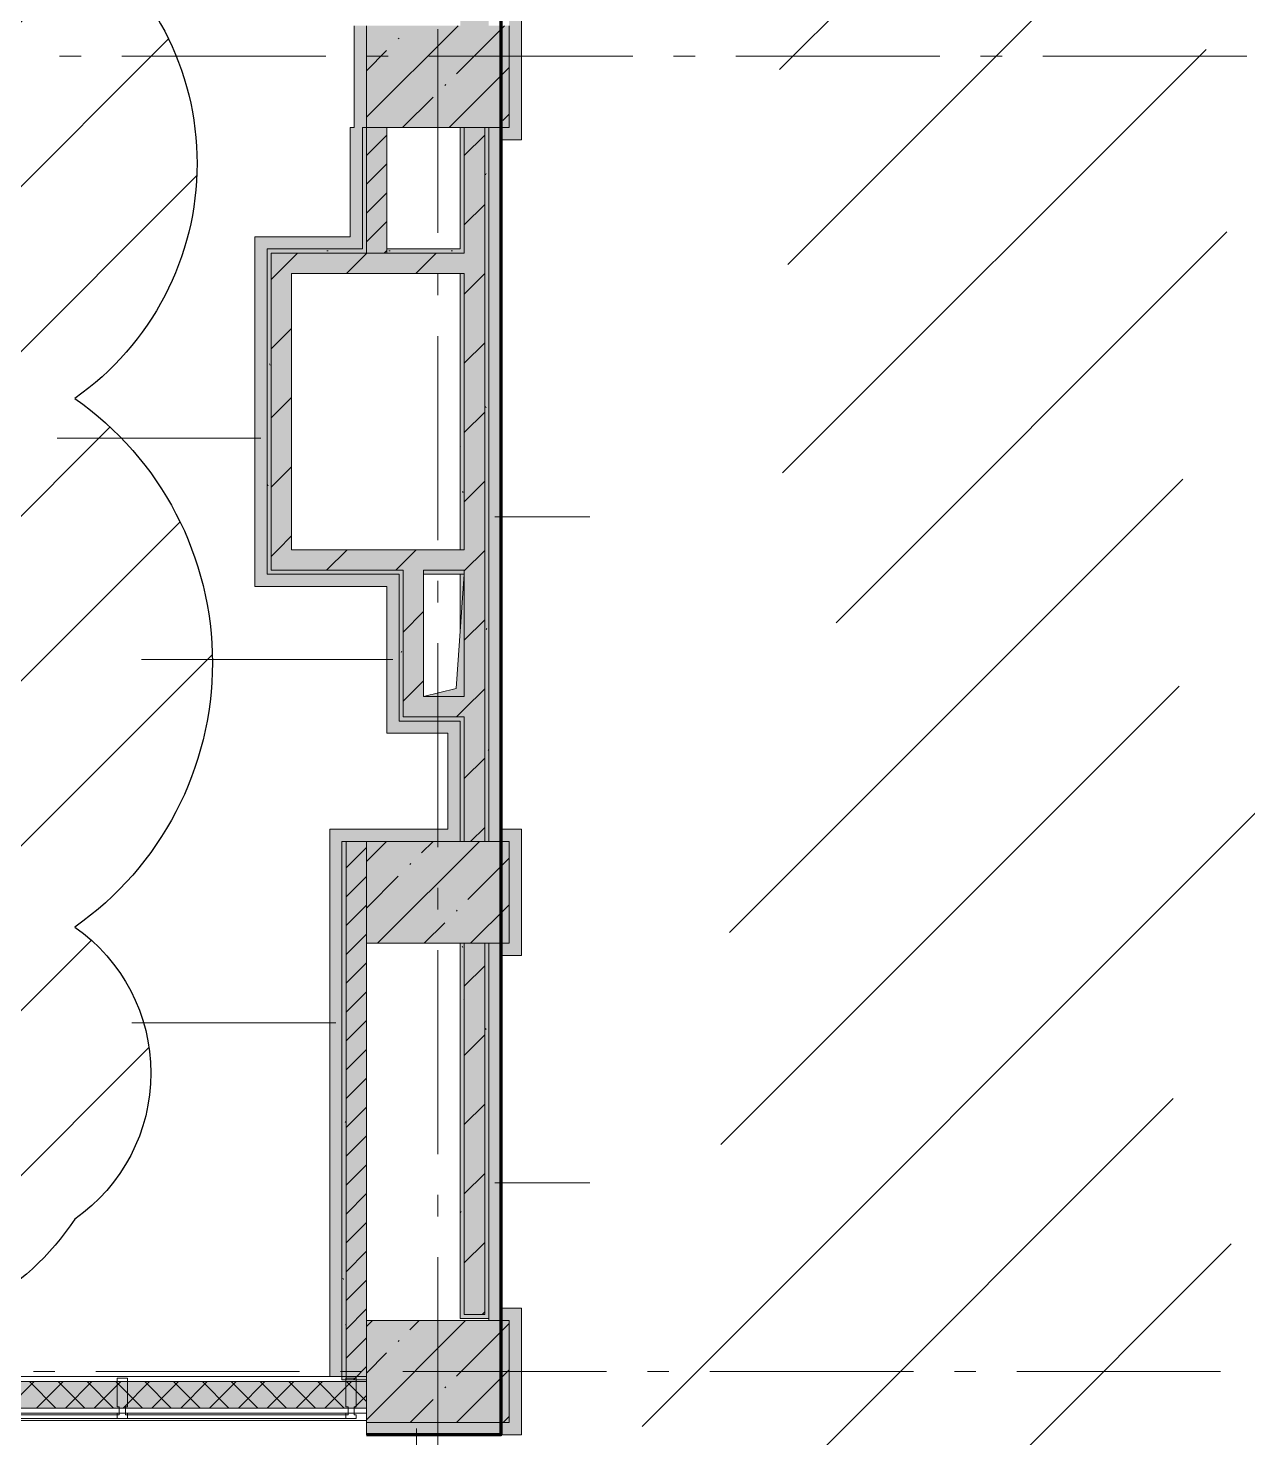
# Model space of a CAD drawing. Header units: millimetres. Extents: x -537608 to 253996, y -217170 to 186033.
# Drawn here: x -233385 to -227403, y 168596 to 175509 of the extents above; entities that cross this region are included whole.
import ezdxf

# ---------------------------------------------------------------- set-up
doc = ezdxf.new("R2010")
doc.units = ezdxf.units.MM
doc.layers.add('16) Лак 1.6м', color=160, linetype='Continuous', lineweight=90)
doc.layers.add('2) окраска коммуникации', color=152, linetype='Continuous', lineweight=30)
doc.layers.add('PDF _Геометрия', color=7, linetype='Continuous')
doc.layers.add('PDF _Сплошная заливка', color=7, linetype='Continuous', true_color=0xffffff)

msp = doc.modelspace()

# ---------------------------------------------------------------- hatches: boundary and pattern name
at = {"layer": '2) окраска коммуникации'}
h = msp.add_hatch(dxfattribs=at)
h.set_pattern_fill('ANSI31', color=256, scale=180)
h.paths.add_polyline_path([(-233247.5688, 177998.5235, 0.52056705), (-235419.4646, 177998.5235, 0.52056705), (-237429.314, 177998.5235, 0.52056705), (-238821.017, 177998.5235, 0.52056705), (-238257.7876, 176764.6396, 0.52056705), (-236617.9332, 176764.6396, 0.220684184), (-235677.2729, 176219.1299, 0.205609589), (-235330.6408, 175659.2565, 0.276734799), (-235930.449, 174316.027, 0.061769593), (-236112.3946, 174259.4336, 0.52056705), (-237556.5301, 174259.4336, 0.379466008), (-238348.6553, 174426.9845, 0.057663837), (-238592.4759, 174486.1429, 0.52056705), (-239028.0629, 173407.6346, 0.52056705), (-239028.0629, 171042.3935, 0.52056705), (-239028.0629, 169617.5684, 0.52056705), (-239028.0629, 167673.4548, 0.52056705), (-239028.0629, 165454.0474, 0.52056705), (-239028.0629, 163233.1917, 0.52056705), (-239028.0629, 161197.9974, 0.52056705), (-237754.1061, 161355.6589, 0.52056705), (-237754.1061, 163501.6063, 0.52056705), (-237754.1061, 165619.0709, 0.52056705), (-237754.1061, 167485.6614, 0.52056705), (-237754.1061, 169510.9994, 0.52056705), (-237754.1061, 171144.8997, 0.52056705), (-237754.1061, 172906.8922, 0.128482934), (-237635.6681, 173445.8092, 0.087084483), (-237506.7931, 173612.8336, 0.52056705), (-236002.5942, 173612.8336, 0.294706709), (-235400.9446, 173367.8094, 0.015336865), (-235330.6408, 173315.2971, 0.52056705), (-235330.6408, 171857.765, 0.52056705), (-235330.6408, 169616.5128, 0.52056705), (-233156.3052, 169668.4749, 0.52056705), (-233156.3052, 171100.5414, 0.52056705), (-233156.3052, 173693.283, 0.52056705), (-233156.3052, 175996.4089, 0.04413108), (-233116.7734, 176180.5755, 0.223427694), (-232027.1964, 176864.879, 0.52056705)])
h = msp.add_hatch(dxfattribs=at)
h.set_pattern_fill('ANSI31', color=5, scale=222)
h.set_pattern_definition([(45, (-258045.5, 58244.4), (-498.4042, 498.4042), [])])
edge = h.paths.add_edge_path()
edge.add_spline(control_points=[(-235816.1191, 159271.232), (-236159.4574, 159033.9082), (-238070.707, 158782.2879), (-238638.1634, 158432.2404), (-238105.9898, 157437.1958), (-235754.1232, 157437.1958), (-234964.4457, 157111.2328), (-232629.7463, 157197.0128), (-230260.7124, 156905.3617), (-229350.8658, 157179.8572), (-227823.0111, 157317.1047), (-227874.2427, 155408.2821), (-228097.4122, 152976.7837), (-227822.7426, 150724.7104), (-228269.0815, 149763.9784), (-227084.5653, 149112.0524), (-225299.2066, 148991.9613), (-224269.1925, 149077.7406), (-223393.6804, 150141.4089), (-223033.1746, 151942.7824), (-223033.1746, 154550.2232), (-224114.1503, 155620.6235), (-222534.7954, 157233.2822), (-223616.3097, 158108.2349), (-222328.7917, 159257.6825), (-224405.9872, 160750.2232), (-223221.471, 161659.5139), (-222637.7958, 162380.0636), (-222998.3466, 163910.6161), (-224371.6993, 165660.5215), (-222551.1261, 167750.2232), (-223117.6326, 168979.9453), (-222465.2915, 170352.4203), (-223735.6423, 171364.6211), (-222688.4609, 172325.3538), (-224215.7041, 173378.4158), (-222584.8491, 174510.7078), (-223546.1958, 175199.8757), (-221881.0047, 176020.4302), (-223048.3552, 176912.5392), (-223134.1899, 177993.3638), (-224026.8692, 177461.5296), (-225297.22, 177718.8682), (-226378.7358, 177221.3459), (-228541.766, 177135.5666), (-230052.4535, 177838.96), (-230103.9537, 176483.6406), (-230103.9537, 175397.7837), (-229211.2743, 175199.8757), (-230121.1209, 173498.5077), (-229039.6066, 172812.2698), (-230258.4573, 170776.7837), (-229761.2561, 169941.1373), (-230774.103, 168425.7837), (-229332.0829, 167750.2232), (-232123.453, 166650.2232), (-233452.141, 167750.2232), (-234104.4836, 166681.5095), (-235855.5078, 167750.2232), (-235443.0905, 165700.2452), (-235100.8307, 164170.835), (-235942.0098, 164546.6834), (-235461.3365, 162982.3976), (-236062.1774, 161973.2927), (-234156.6512, 161458.6141), (-236010.6772, 160206.231), (-235472.7808, 159508.5559), (-235816.1191, 159271.232)], knot_values=[0, 0, 0, 0, 1, 2, 3, 4, 5, 6, 7, 8, 9, 10, 11, 12, 13, 14, 15, 16, 17, 18, 19, 20, 21, 22, 23, 24, 25, 26, 27, 28, 29, 30, 31, 32, 33, 34, 35, 36, 37, 38, 39, 40, 41, 42, 43, 44, 45, 46, 47, 48, 49, 50, 51, 52, 53, 54, 55, 56, 57, 58, 59, 60, 61, 62, 63, 64, 65, 65, 65, 65], degree=3, periodic=0)
edge = h.paths.add_edge_path(flags=16)
edge.add_arc((-231889.6573, 159033.0748), 1468.0305, 125.00000005, 234.99999995, ccw=False)
edge.add_arc((-231607.6582, 161840.8916), 1959.6809, 125.00000005, 234.99999995, ccw=False)
edge.add_arc((-231767.132, 163405.6521), 965.4036, 67.59470151, 177.59470141, ccw=False)
edge.add_arc((-231443.7098, 163069.927), 1229.0586, -22.07713269, 87.92286721, ccw=False)
edge.add_arc((-231143.3293, 161410.3894), 1461.9881, -54.99999995, 54.99999995, ccw=False)
edge.add_arc((-231576.0596, 159327.8343), 1548.9823, -75.15767463, 34.84232527, ccw=False)
edge.add_arc((-231955.4787, 158374.0401), 947.5729, 215.00000005, 324.99999995, ccw=False)
edge = h.paths.add_edge_path(flags=16)
edge.add_arc((-225566.369, 153285.6185), 1536.9915, 125.00000005, 234.99999995, ccw=False)
edge.add_arc((-225538.421, 155843.592), 1585.7174, 125.00000005, 234.99999995, ccw=False)
edge.add_arc((-225137.7183, 159013.7421), 2284.3212, 125.00000005, 234.99999995, ccw=False)
edge.add_arc((-225658.2126, 162012.8119), 1376.867, 125.00000005, 234.99999995, ccw=False)
edge.add_arc((-225574.7307, 164105.3721), 1301.2124, 117.8493612, 227.8493611, ccw=False)
edge.add_arc((-225369.6285, 164519.2026), 1097.085, 27.81836399, 137.81836389, ccw=False)
edge.add_arc((-225613.8121, 163296.7221), 2117.3814, -54.99999995, 54.99999995, ccw=False)
edge.add_arc((-225663.381, 159757.0156), 2203.8023, -54.99999995, 54.99999995, ccw=False)
edge.add_arc((-225163.6815, 156860.1623), 1332.6027, -54.99999995, 54.99999995, ccw=False)
edge.add_arc((-225407.0732, 154329.3545), 1756.9432, -54.99999995, 54.99999995, ccw=False)
edge.add_arc((-225725.9779, 153175.5991), 1357.0078, 237.85706584, 347.85706574, ccw=False)
edge = h.paths.add_edge_path(flags=16)
edge.add_arc((-226395.9174, 168135.9149), 1371.9136, 125.00000005, 234.99999995, ccw=False)
edge.add_arc((-226384.8551, 170399.3253), 1391.2002, 125.00000005, 234.99999995, ccw=False)
edge.add_arc((-226325.4529, 172763.3694), 1494.7648, 125.00000005, 234.99999995, ccw=False)
edge.add_arc((-225896.8545, 175145.79), 1730.4953, 112.00238998, 222.00238988, ccw=False)
edge.add_arc((-226212.3841, 175253.0022), 1533.7869, -7.46862395, 102.53137595, ccw=False)
edge.add_arc((-225760.6269, 173526.9207), 1863.7748, -54.99999995, 54.99999995, ccw=False)
edge.add_arc((-225829.2376, 170375.5045), 1983.3939, -54.99999995, 54.99999995, ccw=False)
edge.add_arc((-225610.4468, 168098.6002), 1126.7789, -74.63234793, 35.36765197, ccw=False)
edge.add_arc((-226247.326, 167667.1454), 1142.021, 215.00000005, 324.99999995, ccw=False)
at = {"layer": 'PDF _Сплошная заливка', "transparency": 33554559}
h = msp.add_hatch(color=256, dxfattribs=at)
h.paths.add_polyline_path([(-231266.1921, 169180.9054), (-231146.1929, 169180.9054), (-231146.1929, 169200.9042), (-231246.1933, 169200.9042), (-231246.1933, 171020.9056), (-231266.1921, 171020.9056), (-231266.1921, 170451.5269)], flags=0)
h.paths.add_polyline_path([(-231246.1933, 171520.9032), (-231246.1933, 172130.9168), (-231266.1921, 172130.9168), (-231266.1921, 171520.9032)], flags=0)
h.paths.add_polyline_path([(-231266.1921, 172550.9149), (-231246.1933, 172850.9161), (-231266.1921, 172850.9161), (-231266.1921, 172575.3725)], flags=0)
h.paths.add_polyline_path([(-231266.1921, 172950.9165), (-231246.1933, 172950.9165), (-231246.1933, 174305.9122), (-231266.1921, 174305.9122), (-231266.1921, 173283.3239)], flags=0)
h.paths.add_polyline_path([(-231246.1933, 174405.9126), (-231246.1933, 175020.9038), (-231266.1921, 175020.9038), (-231266.1921, 174405.9126)], flags=0)
h.paths.add_polyline_path([(-231266.1921, 175520.9014), (-231246.1933, 175520.9014), (-231246.1933, 176371.2491), (-231266.1921, 176371.2491), (-231266.1921, 176115.1165)], flags=0)
h.paths.add_polyline_path([(-231246.1933, 178136.249), (-231246.1933, 178500.9034), (-231146.1929, 178500.9034), (-231146.1929, 178520.9043), (-231266.1921, 178520.9043), (-231264.192, 178138.2513), (-231256.1916, 178136.249)], flags=0)
h = msp.add_hatch(color=256, dxfattribs=at)
h.paths.add_polyline_path([(-231246.1933, 169200.9042), (-231146.1929, 169200.9042), (-231146.1929, 171020.9056), (-231246.1933, 171020.9056), (-231246.1933, 170451.5269)], flags=0)
h.paths.add_polyline_path([(-231246.1933, 171520.9032), (-231146.1929, 171520.9032), (-231146.1929, 175020.9038), (-231246.1933, 175020.9038), (-231246.1933, 171867.4254)], flags=0)
h.paths.add_polyline_path([(-231146.1929, 175520.9014), (-231146.1929, 176371.2491), (-231246.1933, 176371.2491), (-231246.1933, 175520.9014), (-231187.366, 175520.9014)], flags=0)
h.paths.add_polyline_path([(-231246.1933, 178136.249), (-231146.1929, 178136.249), (-231146.1929, 178500.9034), (-231246.1933, 178500.9034), (-231246.1933, 178238.9664)], flags=0)
h = msp.add_hatch(color=256, dxfattribs=at)
h.paths.add_polyline_path([(-231146.1929, 169180.9054), (-231126.192, 169180.9054), (-231126.192, 171020.9056), (-231146.1929, 171020.9056), (-231146.1929, 169200.9042)], flags=0)
h.paths.add_polyline_path([(-231146.1929, 171520.9032), (-231126.192, 171520.9032), (-231126.192, 175020.9038), (-231146.1929, 175020.9038), (-231146.1929, 171867.4254)], flags=0)
h.paths.add_polyline_path([(-231126.192, 175520.9014), (-231126.192, 176371.2491), (-231146.1929, 176371.2491), (-231146.1929, 175520.9014), (-231133.5981, 175520.9014)], flags=0)
h.paths.add_polyline_path([(-231136.1925, 178136.249), (-231136.1925, 178138.2513), (-231126.192, 178138.2513), (-231126.192, 178520.9043), (-231146.1929, 178520.9043), (-231146.1929, 178136.249)], flags=0)
at = {"layer": 'PDF _Сплошная заливка', "true_color": 0xff7d7d, "transparency": 33554559}
for points in [[(-231746.1931, 175020.9038), (-231726.1921, 175020.9038), (-231726.1921, 175520.9014), (-231786.1928, 175520.9014), (-231786.1928, 175020.9038)], [(-231126.192, 171580.906), (-231066.1935, 171580.906), (-231066.1935, 175020.9038), (-231126.192, 175020.9038), (-231126.192, 171867.4254)], [(-231026.1938, 174960.9053), (-230966.1931, 174960.9053), (-230966.1931, 175020.9038), (-231066.1935, 175020.9038), (-231066.1935, 174960.9053)], [(-231806.1916, 174425.9135), (-231806.1916, 174485.9121), (-232273.2964, 174485.9121), (-232273.2964, 174425.9135), (-232213.2957, 174425.9135)], [(-231566.1932, 172770.9166), (-231566.1932, 172830.9151), (-232213.2957, 172830.9151), (-232213.2957, 172770.9166), (-231605.1918, 172770.9166)], [(-231566.1932, 172050.9173), (-231566.1932, 172770.9166), (-231626.1917, 172770.9166), (-231626.1917, 172050.9173), (-231605.1918, 172050.9173)], [(-231326.1927, 172050.9173), (-231266.1921, 172050.9173), (-231266.1921, 172110.9158), (-231566.1932, 172110.9158), (-231566.1932, 172050.9173)], [(-231326.1927, 171520.9032), (-231326.1927, 171580.906), (-231906.1919, 171580.906), (-231906.1919, 171520.9032), (-231605.1918, 171520.9032)], [(-231026.1938, 171020.9056), (-230966.1931, 171020.9056), (-230966.1931, 171580.906), (-231026.1938, 171580.906), (-231026.1938, 171159.474)], [(-231126.192, 169230.9035), (-231066.1935, 169230.9035), (-231066.1935, 171020.9056), (-231126.192, 171020.9056), (-231126.192, 170451.5269)], [(-231026.1938, 168670.9052), (-230966.1931, 168670.9052), (-230966.1931, 169230.9035), (-231026.1938, 169230.9035), (-231026.1938, 169035.6284)]]:
    msp.add_hatch(color=11, dxfattribs=at).paths.add_polyline_path(points)
at = {"layer": 'PDF _Сплошная заливка', "transparency": 33554559}
for points in [[(-232213.2957, 172850.9161), (-232193.2948, 172850.9161), (-232193.2948, 174405.9126), (-232213.2957, 174405.9126), (-232213.2957, 172950.9165)], [(-231546.1923, 172850.9161), (-231246.1933, 172850.9161), (-231246.1933, 172950.9165), (-232193.2948, 172950.9165), (-232193.2948, 172850.9161), (-231605.1918, 172850.9161)], [(-231566.1932, 172130.9168), (-231546.1923, 172130.9168), (-231546.1923, 172830.9151), (-231566.1932, 172830.9151), (-231566.1932, 172230.9171)], [(-231546.1923, 172230.9171), (-231446.1919, 172230.9171), (-231446.1919, 172850.9161), (-231546.1923, 172850.9161), (-231546.1923, 172575.3725)], [(-231546.1923, 172130.9168), (-231246.1933, 172130.9168), (-231246.1933, 172230.9171), (-231546.1923, 172230.9171), (-231546.1923, 172205.917)], [(-231605.1918, 168670.9052), (-231026.1938, 168670.9052), (-231026.1938, 169170.9049), (-231726.1921, 169170.9049), (-231726.1921, 168670.9052)], [(-231726.5409, 168741.2529), (-231726.5409, 168871.2525), (-236326.5393, 168871.2525), (-236326.5393, 168741.2529), (-233274.93, 168741.2529)]]:
    msp.add_hatch(color=256, dxfattribs=at).paths.add_polyline_path(points)
h = msp.add_hatch(color=256, dxfattribs=at)
h.paths.add_polyline_path([(-231546.1923, 172830.9151), (-231546.1923, 172850.9161), (-232213.2957, 172850.9161), (-232213.2957, 172830.9151), (-231566.1932, 172830.9151)], flags=0)
h.paths.add_polyline_path([(-231266.1921, 172830.9151), (-231266.1921, 172850.9161), (-231446.1919, 172850.9161), (-231446.1919, 172830.9151), (-231286.193, 172830.9151)], flags=0)

# ---------------------------------------------------------------- linework, layer by layer
at = {"layer": '16) Лак 1.6м'}
msp.add_lwpolyline([(-231066.1935, 176371.2491), (-231066.1935, 168610.9045), (-231726.1921, 168610.9045)], dxfattribs=at)
at = {"layer": '2) окраска коммуникации'}
msp.add_lwpolyline([(-233116.7734, 176180.5755, -0.04413108), (-233156.3052, 175996.4089, -0.52056705), (-233156.3052, 173693.283, -0.52056705), (-233156.3052, 171100.5414, -0.52056705), (-233156.3052, 169668.4749, -0.52056705), (-235330.6408, 169616.5128, -0.52056705), (-235330.6408, 171857.765, -0.52056705), (-235330.6408, 173315.2971, -0.015336865), (-235400.9446, 173367.8094)], format="xyb", dxfattribs=at)
at = {"layer": 'PDF _Геометрия', "lineweight": 9}
for p, q in [((-231786.1928, 175520.9014), (-231786.1928, 175020.9038)), ((-231726.1921, 175071.6188), (-231276.9073, 175520.9014)), ((-231726.1921, 175520.9014), (-231726.1921, 175020.9038)), ((-231285.1144, 175284.5975), (-231048.8084, 175520.9014)), ((-231026.1938, 175020.9038), (-231026.1938, 175520.9014)), ((-230966.1931, 175020.9038), (-230966.1931, 175580.9042)), ((-231570.2386, 175455.6712), (-231565.4957, 175460.412)), ((-231726.1921, 175299.7155), (-231627.2618, 175398.6481)), ((-231320.7092, 175020.9038), (-231026.1938, 175315.4192)), ((-231548.8081, 175020.9038), (-231399.1649, 175170.5469)), ((-231342.1397, 175227.5744), (-231337.3988, 175232.3152)), ((-231057.0154, 175056.4964), (-231026.1938, 175087.3224)), ((-231786.1928, 175020.9038), (-231806.1916, 175020.9038)), ((-231806.1916, 175020.9038), (-231806.1916, 174485.9121)), ((-231726.1921, 175020.9038), (-231746.1931, 175020.9038)), ((-231746.1931, 175020.9038), (-231746.1931, 174425.9135)), ((-231726.1921, 175020.9038), (-231746.1931, 175020.9038)), ((-231746.1931, 175020.9038), (-231746.1931, 174425.9135)), ((-231726.1921, 174425.9135), (-231726.1921, 175020.9038)), ((-231726.1921, 175020.9038), (-231026.1938, 175020.9038)), ((-231726.1921, 174884.5745), (-231626.1917, 174984.5748)), ((-231626.1917, 174425.9135), (-231626.1917, 175020.9038)), ((-231266.1921, 175020.9038), (-231266.1921, 174425.9135)), ((-231246.1933, 174405.9126), (-231246.1933, 175020.9038)), ((-231246.1933, 174883.7434), (-231146.1929, 174983.7395)), ((-231146.1929, 171520.9032), (-231146.1929, 175020.9038)), ((-231126.192, 171580.906), (-231126.192, 175020.9038)), ((-231126.192, 175020.9038), (-231126.192, 171580.906)), ((-231066.1935, 171580.906), (-231066.1935, 174960.9053)), ((-231066.1935, 174960.9053), (-230966.1931, 174960.9053)), ((-230966.1931, 174960.9053), (-230966.1931, 175020.9038)), ((-231726.1921, 174743.1512), (-231626.1917, 174843.1516)), ((-231726.1921, 174601.7323), (-231626.1917, 174701.7327)), ((-231246.1933, 174544.3303), (-231146.1929, 174644.3307)), ((-231726.1921, 174460.3091), (-231626.1917, 174560.3095)), ((-231806.1916, 174485.9121), (-232273.2964, 174485.9121)), ((-232273.2964, 174485.9121), (-232273.2964, 174425.9135)), ((-232273.2964, 174425.9135), (-232273.2964, 172770.9166)), ((-231746.1931, 174425.9135), (-232213.2957, 174425.9135)), ((-232213.2957, 174425.9135), (-232213.2957, 174405.9126)), ((-231806.1916, 174425.9135), (-232213.2957, 174425.9135)), ((-232213.2957, 174425.9135), (-232213.2957, 172830.9151)), ((-231746.1931, 174425.9135), (-231806.1916, 174425.9135)), ((-231726.1921, 174405.9126), (-231726.1921, 174425.9135)), ((-231639.1697, 174405.9126), (-231626.1917, 174418.8906)), ((-231266.1921, 174425.9135), (-231626.1917, 174425.9135)), ((-231626.1917, 174425.9135), (-231626.1917, 174405.9126)), ((-232213.2957, 174405.9126), (-232213.2957, 174305.9122)), ((-232193.2948, 174305.9122), (-232193.2948, 174405.9126)), ((-232193.2948, 174405.9126), (-231726.1921, 174405.9126)), ((-232163.4333, 174305.9122), (-232063.4329, 174405.9126)), ((-231824.0224, 174305.9122), (-231724.0219, 174405.9126)), ((-231626.1917, 174405.9126), (-231726.1921, 174405.9126)), ((-231726.1921, 174405.9126), (-231626.1917, 174405.9126)), ((-231626.1917, 174405.9126), (-231266.1921, 174405.9126)), ((-231484.6114, 174305.9122), (-231384.611, 174405.9126)), ((-231266.1921, 174405.9126), (-231246.1933, 174405.9126)), ((-232213.2957, 174305.9122), (-232213.2957, 172950.9165)), ((-232193.2948, 174276.0507), (-232163.4333, 174305.9122)), ((-232193.2948, 172950.9165), (-232193.2948, 174305.9122)), ((-232093.2965, 174305.9122), (-231266.1921, 174305.9122)), ((-232093.2965, 172950.9165), (-232093.2965, 174305.9122)), ((-231266.1921, 174305.9122), (-231266.1921, 172950.9165)), ((-231246.1933, 174305.9122), (-231266.1921, 174305.9122)), ((-231246.1933, 172950.9165), (-231246.1933, 174305.9122)), ((-231246.1933, 174204.9171), (-231146.1929, 174304.9176)), ((-232193.2948, 173936.6376), (-232093.2965, 174036.638)), ((-231246.1933, 173865.5083), (-231146.1929, 173965.5087)), ((-232193.2948, 173597.2288), (-232093.2965, 173697.2292)), ((-231246.1933, 173526.0952), (-231146.1929, 173626.0956)), ((-232243.2949, 173498.0164), (-233243.2945, 173498.0164)), ((-232193.2948, 173257.8157), (-232093.2965, 173357.8161)), ((-231246.1933, 173186.6864), (-231146.1929, 173286.6868)), ((-231096.1928, 173111.8627), (-230630.0439, 173111.8627)), ((-232160.7852, 172950.9165), (-232093.2965, 173018.403)), ((-232213.2957, 172950.9165), (-232213.2957, 172850.9161)), ((-232193.2948, 172918.4068), (-232160.7852, 172950.9165)), ((-232193.2948, 172850.9161), (-232193.2948, 172950.9165)), ((-231266.1921, 172950.9165), (-232093.2965, 172950.9165)), ((-231921.3724, 172850.9161), (-231821.3742, 172950.9165)), ((-231581.9615, 172850.9161), (-231481.9611, 172950.9165)), ((-231266.1921, 172950.9165), (-231246.1933, 172950.9165)), ((-231246.1933, 172847.2733), (-231146.1929, 172947.2737)), ((-232213.2957, 172850.9161), (-232213.2957, 172830.9151)), ((-232213.2957, 172830.9151), (-231566.1932, 172830.9151)), ((-232213.2957, 172830.9151), (-231566.1932, 172830.9151)), ((-231546.1923, 172850.9161), (-232193.2948, 172850.9161)), ((-231566.1932, 172830.9151), (-231566.1932, 172770.9166)), ((-231566.1932, 172830.9151), (-231566.1932, 172770.9166)), ((-231546.1923, 172830.9151), (-231546.1923, 172850.9161)), ((-231546.1923, 172230.9171), (-231546.1923, 172830.9151)), ((-231266.1921, 172850.9161), (-231446.1919, 172850.9161)), ((-231446.1919, 172850.9161), (-231446.1919, 172830.9151)), ((-231446.1919, 172230.9171), (-231446.1919, 172830.9151)), ((-231446.1919, 172830.9151), (-231266.1921, 172830.9151)), ((-231246.1933, 172850.9161), (-231266.1921, 172850.9161)), ((-231266.1921, 172830.9151), (-231266.1921, 172550.9149)), ((-231246.1933, 172830.9151), (-231246.1933, 172850.9161)), ((-232273.2964, 172770.9166), (-232213.2957, 172770.9166)), ((-232213.2957, 172770.9166), (-231626.1917, 172770.9166)), ((-231626.1917, 172770.9166), (-231626.1917, 172050.9173)), ((-231566.1932, 172770.9166), (-231566.1932, 172230.9171)), ((-231566.1932, 172770.9166), (-231566.1932, 172230.9171)), ((-231546.1923, 172547.2764), (-231446.1919, 172647.2725)), ((-231246.1933, 172507.8644), (-231146.1929, 172607.8649)), ((-231596.1925, 172412.8934), (-232830.0415, 172412.8934)), ((-231523.1385, 172230.9171), (-231446.1919, 172307.8637)), ((-231246.1933, 172168.4513), (-231146.1929, 172268.4517)), ((-231566.1932, 172230.9171), (-231566.1932, 172130.9168)), ((-231546.1923, 172207.8633), (-231523.1385, 172230.9171)), ((-231546.1923, 172130.9168), (-231546.1923, 172230.9171)), ((-231566.1932, 172130.9168), (-231566.1932, 172110.9158)), ((-231566.1932, 172110.9158), (-231566.1932, 172130.9168)), ((-231266.1921, 172130.9168), (-231546.1923, 172130.9168)), ((-231283.7279, 172130.9168), (-231246.1933, 172168.4513)), ((-231246.1933, 172130.9168), (-231266.1921, 172130.9168)), ((-231246.1933, 171520.9032), (-231246.1933, 172130.9168)), ((-231566.1932, 172110.9158), (-231266.1921, 172110.9158)), ((-231266.1921, 172110.9158), (-231566.1932, 172110.9158)), ((-231266.1921, 172110.9158), (-231266.1921, 171520.9032)), ((-231266.1921, 172050.9173), (-231266.1921, 172110.9158)), ((-231626.1917, 172050.9173), (-231566.1932, 172050.9173)), ((-231566.1932, 172050.9173), (-231326.1927, 172050.9173)), ((-231326.1927, 172050.9173), (-231326.1927, 171580.906)), ((-231266.1921, 171520.9032), (-231266.1921, 172050.9173)), ((-231246.1933, 171829.0425), (-231146.1929, 171929.0386)), ((-231326.1927, 171580.906), (-231906.1919, 171580.906)), ((-231906.1919, 171580.906), (-231906.1919, 171520.9032)), ((-231214.9173, 171520.9032), (-231146.1929, 171589.6298)), ((-231126.192, 171520.9032), (-231126.192, 171580.906)), ((-231126.192, 171580.906), (-231126.192, 171520.9032)), ((-231026.1938, 171580.906), (-231066.1935, 171580.906)), ((-230966.1931, 171580.906), (-231026.1938, 171580.906)), ((-230966.1931, 171020.9056), (-230966.1931, 171580.906)), ((-231906.1919, 171520.9032), (-231906.1919, 168896.2526)), ((-231826.1925, 171520.9032), (-231846.1935, 171520.9032)), ((-231846.1935, 171520.9032), (-231846.1935, 168896.2526)), ((-231846.1935, 168896.2526), (-231846.1935, 171520.9032)), ((-231846.1935, 171520.9032), (-231326.1927, 171520.9032)), ((-231726.1921, 171520.9032), (-231826.1925, 171520.9032)), ((-231826.1925, 168880.9043), (-231826.1925, 171520.9032)), ((-231726.1921, 171422.0439), (-231627.3306, 171520.9032)), ((-231266.1921, 171520.9032), (-231726.1921, 171520.9032)), ((-231726.1921, 171520.9032), (-231726.1921, 171020.9056)), ((-231726.1921, 169170.9049), (-231726.1921, 171520.9032)), ((-231671.1347, 171020.9056), (-231171.1349, 171520.9032)), ((-231456.1881, 171463.949), (-231399.2317, 171520.9032)), ((-231326.1927, 171520.9032), (-231266.1921, 171520.9032)), ((-231266.1921, 171520.9032), (-231246.1933, 171520.9032)), ((-231246.1933, 171520.9032), (-231266.1921, 171520.9032)), ((-231246.1933, 171520.9032), (-231146.1929, 171520.9032)), ((-231146.1929, 171520.9032), (-231246.1933, 171520.9032)), ((-231146.1929, 171520.9032), (-231126.192, 171520.9032)), ((-231126.192, 171520.9032), (-231146.1929, 171520.9032)), ((-231126.192, 171520.9032), (-231026.1938, 171520.9032)), ((-231026.1938, 171520.9032), (-231126.192, 171520.9032)), ((-231026.1938, 171520.9032), (-231026.1938, 171020.9056)), ((-231026.1938, 171020.9056), (-231026.1938, 171520.9032)), ((-231826.1925, 171390.46), (-231726.1921, 171490.4605)), ((-231228.0913, 171235.8479), (-231026.1938, 171437.7475)), ((-231513.2134, 171406.9216), (-231508.4725, 171411.6666)), ((-231826.1925, 171249.0412), (-231726.1921, 171349.0415)), ((-231726.1921, 171193.9428), (-231570.2386, 171349.8984)), ((-231826.1925, 171107.6179), (-231726.1921, 171207.6183)), ((-231285.1144, 171178.8247), (-231280.3736, 171183.5655)), ((-231214.9367, 171020.9056), (-231026.1938, 171209.6464)), ((-231443.0357, 171020.9056), (-231342.1397, 171121.8016)), ((-231826.1925, 170966.199), (-231726.1921, 171066.1994)), ((-231726.1921, 171020.9056), (-231266.1921, 171020.9056)), ((-231246.1933, 171020.9056), (-231266.1921, 171020.9056)), ((-231266.1921, 171020.9056), (-231266.1921, 169180.9054)), ((-231266.1921, 171020.9056), (-231246.1933, 171020.9056)), ((-231246.1933, 171020.9056), (-231146.1929, 171020.9056)), ((-231246.1933, 169200.9042), (-231246.1933, 171020.9056)), ((-231246.1933, 171020.9056), (-231146.1929, 171020.9056)), ((-231146.1929, 171020.9056), (-231146.1929, 169200.9042)), ((-231126.192, 171020.9056), (-231146.1929, 171020.9056)), ((-231146.1929, 171020.9056), (-231126.192, 171020.9056)), ((-231066.1935, 171020.9056), (-231126.192, 171020.9056)), ((-231126.192, 171020.9056), (-231126.192, 169230.9035)), ((-231126.192, 169230.9035), (-231126.192, 171020.9056)), ((-231126.192, 171020.9056), (-231026.1938, 171020.9056)), ((-231026.1938, 171020.9056), (-231066.1935, 171020.9056)), ((-230966.1931, 170960.9028), (-230966.1931, 171020.9056)), ((-231066.1935, 169230.9035), (-231066.1935, 170960.9028)), ((-231066.1935, 170960.9028), (-230966.1931, 170960.9028)), ((-231826.1925, 170824.7759), (-231726.1921, 170924.7762)), ((-231246.1933, 170810.8075), (-231146.1929, 170910.8078)), ((-231826.1925, 170683.3569), (-231726.1921, 170783.3573)), ((-231876.1927, 170631.1435), (-232876.1922, 170631.1435)), ((-231826.1925, 170541.9337), (-231726.1921, 170641.9341)), ((-231246.1933, 170471.3943), (-231146.1929, 170571.3947)), ((-231826.1925, 170400.5148), (-231726.1921, 170500.5109)), ((-231826.1925, 170259.0916), (-231726.1921, 170359.092)), ((-231826.1925, 170117.6706), (-231726.1921, 170217.6688)), ((-231246.1933, 170131.9855), (-231146.1929, 170231.9859)), ((-231826.1925, 169976.2495), (-231726.1921, 170076.2499)), ((-231826.1925, 169834.8285), (-231726.1921, 169934.8267)), ((-231246.1933, 169792.5746), (-231146.1929, 169892.5728)), ((-231096.1928, 169845.7719), (-230630.0439, 169845.7719)), ((-231826.1925, 169693.4052), (-231726.1921, 169793.4056)), ((-231826.1925, 169551.9842), (-231726.1921, 169651.9845)), ((-231826.1925, 169410.5631), (-231726.1921, 169510.5635)), ((-231246.1933, 169453.1614), (-231146.1929, 169553.1618)), ((-231826.1925, 169269.142), (-231726.1921, 169369.1424)), ((-231826.1925, 169127.721), (-231726.1921, 169227.7214)), ((-231126.192, 169230.9035), (-231126.192, 169170.9049)), ((-231126.192, 169180.9054), (-231126.192, 169230.9035)), ((-231026.1938, 169230.9035), (-231066.1935, 169230.9035)), ((-230966.1931, 169230.9035), (-231026.1938, 169230.9035)), ((-230966.1931, 168670.9052), (-230966.1931, 169230.9035)), ((-231726.1921, 169141.0586), (-231696.3458, 169170.9049)), ((-231726.1921, 168684.8606), (-231240.1499, 169170.9049)), ((-231726.1921, 169170.9049), (-231726.1921, 168670.9052)), ((-231026.1938, 169170.9049), (-231726.1921, 169170.9049)), ((-231513.2134, 169125.9384), (-231468.2468, 169170.9049)), ((-231285.1144, 168897.8394), (-231026.1938, 169156.7622)), ((-231266.1921, 169180.9054), (-231246.1933, 169180.9054)), ((-231146.1929, 169200.9042), (-231246.1933, 169200.9042)), ((-231246.1933, 169180.9054), (-231146.1929, 169180.9054)), ((-231159.0396, 169200.9042), (-231146.1929, 169213.7508)), ((-231146.1929, 169180.9054), (-231126.192, 169180.9054)), ((-231026.1938, 168670.9052), (-231026.1938, 169170.9049)), ((-231826.1925, 168986.2999), (-231726.1921, 169086.3003)), ((-231570.2386, 169068.9131), (-231565.4957, 169073.656)), ((-231726.1921, 168912.9596), (-231627.2618, 169011.8899)), ((-231906.1919, 168896.2526), (-236326.5393, 168896.2526)), ((-232898.3655, 168888.2523), (-232948.3657, 168888.2523)), ((-232948.3657, 168888.2523), (-232948.3657, 168748.2522)), ((-232898.3655, 168748.2522), (-232898.3655, 168888.2523)), ((-231906.1919, 168896.2526), (-231846.1935, 168896.2526)), ((-231726.5409, 168896.2526), (-231846.1935, 168896.2526)), ((-231846.1935, 168896.2526), (-231846.1935, 168880.9043)), ((-231846.1935, 168880.9043), (-231826.1925, 168880.9043)), ((-231776.3667, 168888.2523), (-231826.3669, 168888.2523)), ((-231826.3669, 168888.2523), (-231826.3669, 168748.2522)), ((-231826.1925, 168880.9043), (-231726.1921, 168880.9043)), ((-231790.1672, 168880.9043), (-231726.1921, 168944.8771)), ((-231776.3667, 168748.2522), (-231776.3667, 168888.2523)), ((-231726.5409, 168871.2525), (-231726.5409, 168896.2526)), ((-231283.9518, 168670.9052), (-231026.1938, 168928.6632)), ((-236326.5393, 168871.2525), (-231726.5409, 168871.2525)), ((-233485.4544, 168741.2529), (-233355.4526, 168871.2525)), ((-233249.5295, 168741.2529), (-233379.5291, 168871.2525)), ((-233344.0312, 168741.2529), (-233214.0316, 168871.2525)), ((-233108.1084, 168741.2529), (-233238.108, 168871.2525)), ((-233202.6101, 168741.2529), (-233072.6105, 168871.2525)), ((-232966.6852, 168741.2529), (-233096.687, 168871.2525)), ((-233061.1891, 168741.2529), (-232931.1895, 168871.2525)), ((-232825.2641, 168741.2529), (-232955.2638, 168871.2525)), ((-232919.768, 168741.2529), (-232789.7684, 168871.2525)), ((-232683.8431, 168741.2529), (-232813.8427, 168871.2525)), ((-232778.347, 168741.2529), (-232648.3473, 168871.2525)), ((-232542.4221, 168741.2529), (-232672.4217, 168871.2525)), ((-232636.9259, 168741.2529), (-232506.9263, 168871.2525)), ((-232401.0009, 168741.2529), (-232531.0006, 168871.2525)), ((-232495.5048, 168741.2529), (-232365.5031, 168871.2525)), ((-232259.5799, 168741.2529), (-232389.5796, 168871.2525)), ((-232354.0817, 168741.2529), (-232224.082, 168871.2525)), ((-232118.1588, 168741.2529), (-232248.1585, 168871.2525)), ((-232212.6606, 168741.2529), (-232082.6609, 168871.2525)), ((-231976.7378, 168741.2529), (-232106.7374, 168871.2525)), ((-232071.2396, 168741.2529), (-231941.2399, 168871.2525)), ((-231835.3146, 168741.2529), (-231965.3164, 168871.2525)), ((-231929.8185, 168741.2529), (-231799.8188, 168871.2525)), ((-231726.5409, 168773.8982), (-231823.8932, 168871.2525)), ((-231726.5409, 168741.2529), (-231726.5409, 168871.2525)), ((-231342.1397, 168840.8162), (-231337.3988, 168845.5571)), ((-236326.5393, 168741.2529), (-231726.5409, 168741.2529)), ((-232948.3657, 168748.2522), (-232938.3653, 168748.2522)), ((-232938.3653, 168748.2522), (-232938.3653, 168708.2524)), ((-232908.366, 168708.2524), (-232908.366, 168748.2522)), ((-232908.366, 168748.2522), (-232898.3655, 168748.2522)), ((-231826.3669, 168748.2522), (-231816.3664, 168748.2522)), ((-231816.3664, 168748.2522), (-231816.3664, 168708.2524)), ((-231788.3974, 168741.2529), (-231726.5409, 168803.1094)), ((-231786.3672, 168708.2524), (-231786.3672, 168748.2522)), ((-231786.3672, 168748.2522), (-231776.3667, 168748.2522)), ((-231726.5409, 168716.2528), (-231726.5409, 168741.2529)), ((-231512.0507, 168670.9052), (-231399.1649, 168783.791)), ((-236326.5393, 168716.2528), (-231726.5409, 168716.2528)), ((-232948.3657, 168708.2524), (-233999.5259, 168708.2524)), ((-232948.3657, 168691.2527), (-233999.5259, 168691.2527)), ((-232948.3657, 168716.2528), (-232948.3657, 168708.2524)), ((-232938.3653, 168708.2524), (-232948.3657, 168708.2524)), ((-232948.3657, 168708.2524), (-232948.3657, 168691.2527)), ((-232948.3657, 168691.2527), (-232898.3655, 168691.2527)), ((-232898.3655, 168708.2524), (-232908.366, 168708.2524)), ((-232898.3655, 168708.2524), (-232898.3655, 168716.2528)), ((-231826.3669, 168708.2524), (-232898.3655, 168708.2524)), ((-232898.3655, 168691.2527), (-232898.3655, 168708.2524)), ((-231826.3669, 168691.2527), (-232898.3655, 168691.2527)), ((-231826.3669, 168716.2528), (-231826.3669, 168708.2524)), ((-231816.3664, 168708.2524), (-231826.3669, 168708.2524)), ((-231826.3669, 168708.2524), (-231826.3669, 168691.2527)), ((-231826.3669, 168691.2527), (-231776.3667, 168691.2527)), ((-231776.3667, 168708.2524), (-231786.3672, 168708.2524)), ((-231776.3667, 168691.2527), (-231776.3667, 168708.2524)), ((-231726.1921, 168670.9052), (-231026.1938, 168670.9052)), ((-231726.1921, 168670.9052), (-231726.1921, 168610.9045)), ((-231055.8529, 168670.9052), (-231026.1938, 168700.5642)), ((-230966.1931, 168610.9045), (-230966.1931, 168670.9052)), ((-231726.1921, 168610.9045), (-230966.1931, 168610.9045)), ((-231481.0719, 168640.9038), (-231481.0719, 168174.7549))]:
    msp.add_line(p, q, dxfattribs=at)
at = {"layer": 'PDF _Геометрия', "color": 253, "lineweight": 9, "true_color": 0xaaaaaa}
for p, q in [((-231376.193, 175504.4959), (-231376.193, 174504.4963)), ((-233231.2896, 175370.9051), (-233125.4548, 175370.9051)), ((-232925.4561, 175370.9051), (-231925.4566, 175370.9051)), ((-231725.4558, 175370.9051), (-231619.6231, 175370.9051)), ((-231419.6223, 175370.9051), (-230419.6228, 175370.9051)), ((-230219.622, 175370.9051), (-230113.7893, 175370.9051)), ((-229913.7907, 175370.9051), (-228913.789, 175370.9051)), ((-228713.7903, 175370.9051), (-228607.9576, 175370.9051)), ((-228407.9569, 175370.9051), (-227407.9573, 175370.9051)), ((-231376.193, 174304.4998), (-231376.193, 174198.665)), ((-231376.193, 173998.6642), (-231376.193, 172998.6647)), ((-231246.1933, 172830.9151), (-231446.1919, 172830.9151)), ((-231446.1919, 172830.9151), (-231446.1919, 172230.9171)), ((-231286.193, 172270.9147), (-231246.1933, 172830.9151)), ((-231246.1933, 172230.9171), (-231246.1933, 172830.9151)), ((-231376.193, 172798.6639), (-231376.193, 172692.8333)), ((-231376.193, 172492.8326), (-231376.193, 171492.833)), ((-231446.1919, 172230.9171), (-231286.193, 172270.9147)), ((-231446.1919, 172230.9171), (-231246.1933, 172230.9171)), ((-231376.193, 171292.8322), (-231376.193, 171186.9973)), ((-231376.193, 170986.9966), (-231376.193, 169986.9992)), ((-231376.193, 169786.9984), (-231376.193, 169681.1656)), ((-231376.193, 169481.1649), (-231376.193, 168481.1654)), ((-233359.6272, 168921.2528), (-233253.7945, 168921.2528)), ((-233053.7937, 168921.2528), (-232053.7942, 168921.2528)), ((-231853.7934, 168921.2528), (-231747.9606, 168921.2528)), ((-231547.9621, 168921.2528), (-230547.9603, 168921.2528)), ((-230347.9617, 168921.2528), (-230242.1289, 168921.2528)), ((-230042.1282, 168921.2528), (-229042.1287, 168921.2528)), ((-228842.1279, 168921.2528), (-228736.2951, 168921.2528)), ((-228536.2944, 168921.2528), (-227536.2949, 168921.2528))]:
    msp.add_line(p, q, dxfattribs=at)
at = {"layer": 'PDF _Геометрия', "color": 8, "lineweight": 9, "true_color": 0x787878}
for p, q in [((-231138.2808, 174795.5714), (-231141.633, 174789.7669)), ((-231920.5931, 174417.0089), (-231913.8866, 174417.0089)), ((-231823.2516, 174425.6638), (-231823.3958, 174425.9135)), ((-231615.793, 174417.0089), (-231609.0865, 174417.0089)), ((-231310.9929, 174417.0089), (-231304.2864, 174417.0089)), ((-231480.2689, 174406.4336), (-231480.5681, 174405.9126)), ((-232198.7805, 173856.9008), (-232202.1348, 173862.7052)), ((-231139.2755, 173647.384), (-231142.6298, 173653.1884)), ((-231264.4525, 173457.7949), (-231266.1921, 173460.8091)), ((-232208.7465, 173264.5588), (-232212.0987, 173270.3674)), ((-231250.8415, 173231.02), (-231254.1937, 173236.8244)), ((-231439.8063, 172850.9161), (-231440.1163, 172850.3778)), ((-231135.6112, 172564.9995), (-231138.9633, 172559.1909)), ((-231551.9751, 172453.4335), (-231555.3273, 172447.6248)), ((-231126.192, 171971.7101), (-231128.9994, 171966.8488)), ((-231253.5112, 171000.4439), (-231256.8633, 171006.2483)), ((-231246.1933, 170747.8637), (-231247.8575, 170744.9788)), ((-231138.298, 170597.6909), (-231141.6523, 170603.4996)), ((-231826.8815, 170148.4815), (-231830.2336, 170142.6728)), ((-231126.192, 169736.5095), (-231126.3276, 169736.2748)), ((-231261.7634, 169704.8934), (-231265.1156, 169699.0869)), ((-231838.5569, 169372.1738), (-231841.9091, 169377.9803)), ((-231826.1925, 169147.5583), (-231828.2981, 169151.2033))]:
    msp.add_line(p, q, dxfattribs=at)
at = {"layer": 'PDF _Геометрия', "color": 9, "lineweight": 9, "true_color": 0xc0c0c0}
msp.add_line((-231726.1921, 168681.2523), (-236206.5875, 168681.2523), dxfattribs=at)
at = {"layer": 'PDF _Сплошная заливка', "lineweight": 35, "transparency": 33554559}
for points in [[(-231726.1921, 175020.9038), (-231026.1938, 175020.9038), (-231726.1921, 175520.9014), (-231026.1938, 175520.9014)], [(-231726.1921, 174425.9135), (-231726.1921, 175020.9038), (-231746.1931, 174425.9135), (-231746.1931, 175020.9038)], [(-231626.1917, 174405.9126), (-231626.1917, 175020.9038), (-231726.1921, 174405.9126), (-231726.1921, 175020.9038)], [(-232213.2957, 174405.9126), (-231726.1921, 174405.9126), (-232213.2957, 174425.9135), (-231726.1921, 174425.9135)], [(-231626.1917, 174405.9126), (-231266.1921, 174405.9126), (-231626.1917, 174425.9135), (-231266.1921, 174425.9135)], [(-232193.2948, 174305.9122), (-231246.1933, 174305.9122), (-232193.2948, 174405.9126), (-231246.1933, 174405.9126)], [(-232093.2965, 172950.9165), (-232093.2965, 174305.9122), (-232193.2948, 172950.9165), (-232193.2948, 174305.9122)], [(-231266.1921, 172110.9158), (-231266.1921, 172130.9168), (-231566.1932, 172110.9158), (-231566.1932, 172130.9168)], [(-231826.1925, 168880.9043), (-231826.1925, 171520.9032), (-231846.1935, 168880.9043), (-231846.1935, 171520.9032)], [(-231726.1921, 168880.9043), (-231726.1921, 171520.9032), (-231826.1925, 168880.9043), (-231826.1925, 171520.9032)], [(-231726.1921, 171020.9056), (-231026.1938, 171020.9056), (-231726.1921, 171520.9032), (-231026.1938, 171520.9032)]]:
    msp.add_solid(points, dxfattribs=at)
at = {"layer": 'PDF _Сплошная заливка', "color": 11, "lineweight": 35, "true_color": 0xff7d7d, "transparency": 33554559}
for points in [[(-230966.1931, 175020.9038), (-230966.1931, 175580.9042), (-231026.1938, 175020.9038), (-231026.1938, 175580.9042)], [(-231746.1931, 174425.9135), (-231746.1931, 175020.9038), (-231806.1916, 174425.9135), (-231806.1916, 175020.9038)], [(-232213.2957, 172770.9166), (-232213.2957, 174425.9135), (-232273.2964, 172770.9166), (-232273.2964, 174425.9135)], [(-231266.1921, 171520.9032), (-231266.1921, 172050.9173), (-231326.1927, 171520.9032), (-231326.1927, 172050.9173)], [(-231126.192, 171520.9032), (-231026.1938, 171520.9032), (-231126.192, 171580.906), (-231026.1938, 171580.906)], [(-231846.1935, 168896.2526), (-231846.1935, 171520.9032), (-231906.1919, 168896.2526), (-231906.1919, 171520.9032)], [(-230966.1931, 170960.9028), (-230966.1931, 171020.9056), (-231066.1935, 170960.9028), (-231066.1935, 171020.9056)], [(-231126.192, 169170.9049), (-231026.1938, 169170.9049), (-231126.192, 169230.9035), (-231026.1938, 169230.9035)], [(-231726.1921, 168610.9045), (-230966.1931, 168610.9045), (-231726.1921, 168670.9052), (-230966.1931, 168670.9052)]]:
    msp.add_solid(points, dxfattribs=at)
at = {"layer": 'PDF _Сплошная заливка', "color": 254, "lineweight": 35, "true_color": 0xe2e2e2, "transparency": 33554559}
msp.add_solid([(-231246.1933, 172230.9171), (-231246.1933, 172830.9151), (-231446.1919, 172230.9171), (-231286.193, 172270.9147)], dxfattribs=at)

doc.saveas('drawing.dxf')
